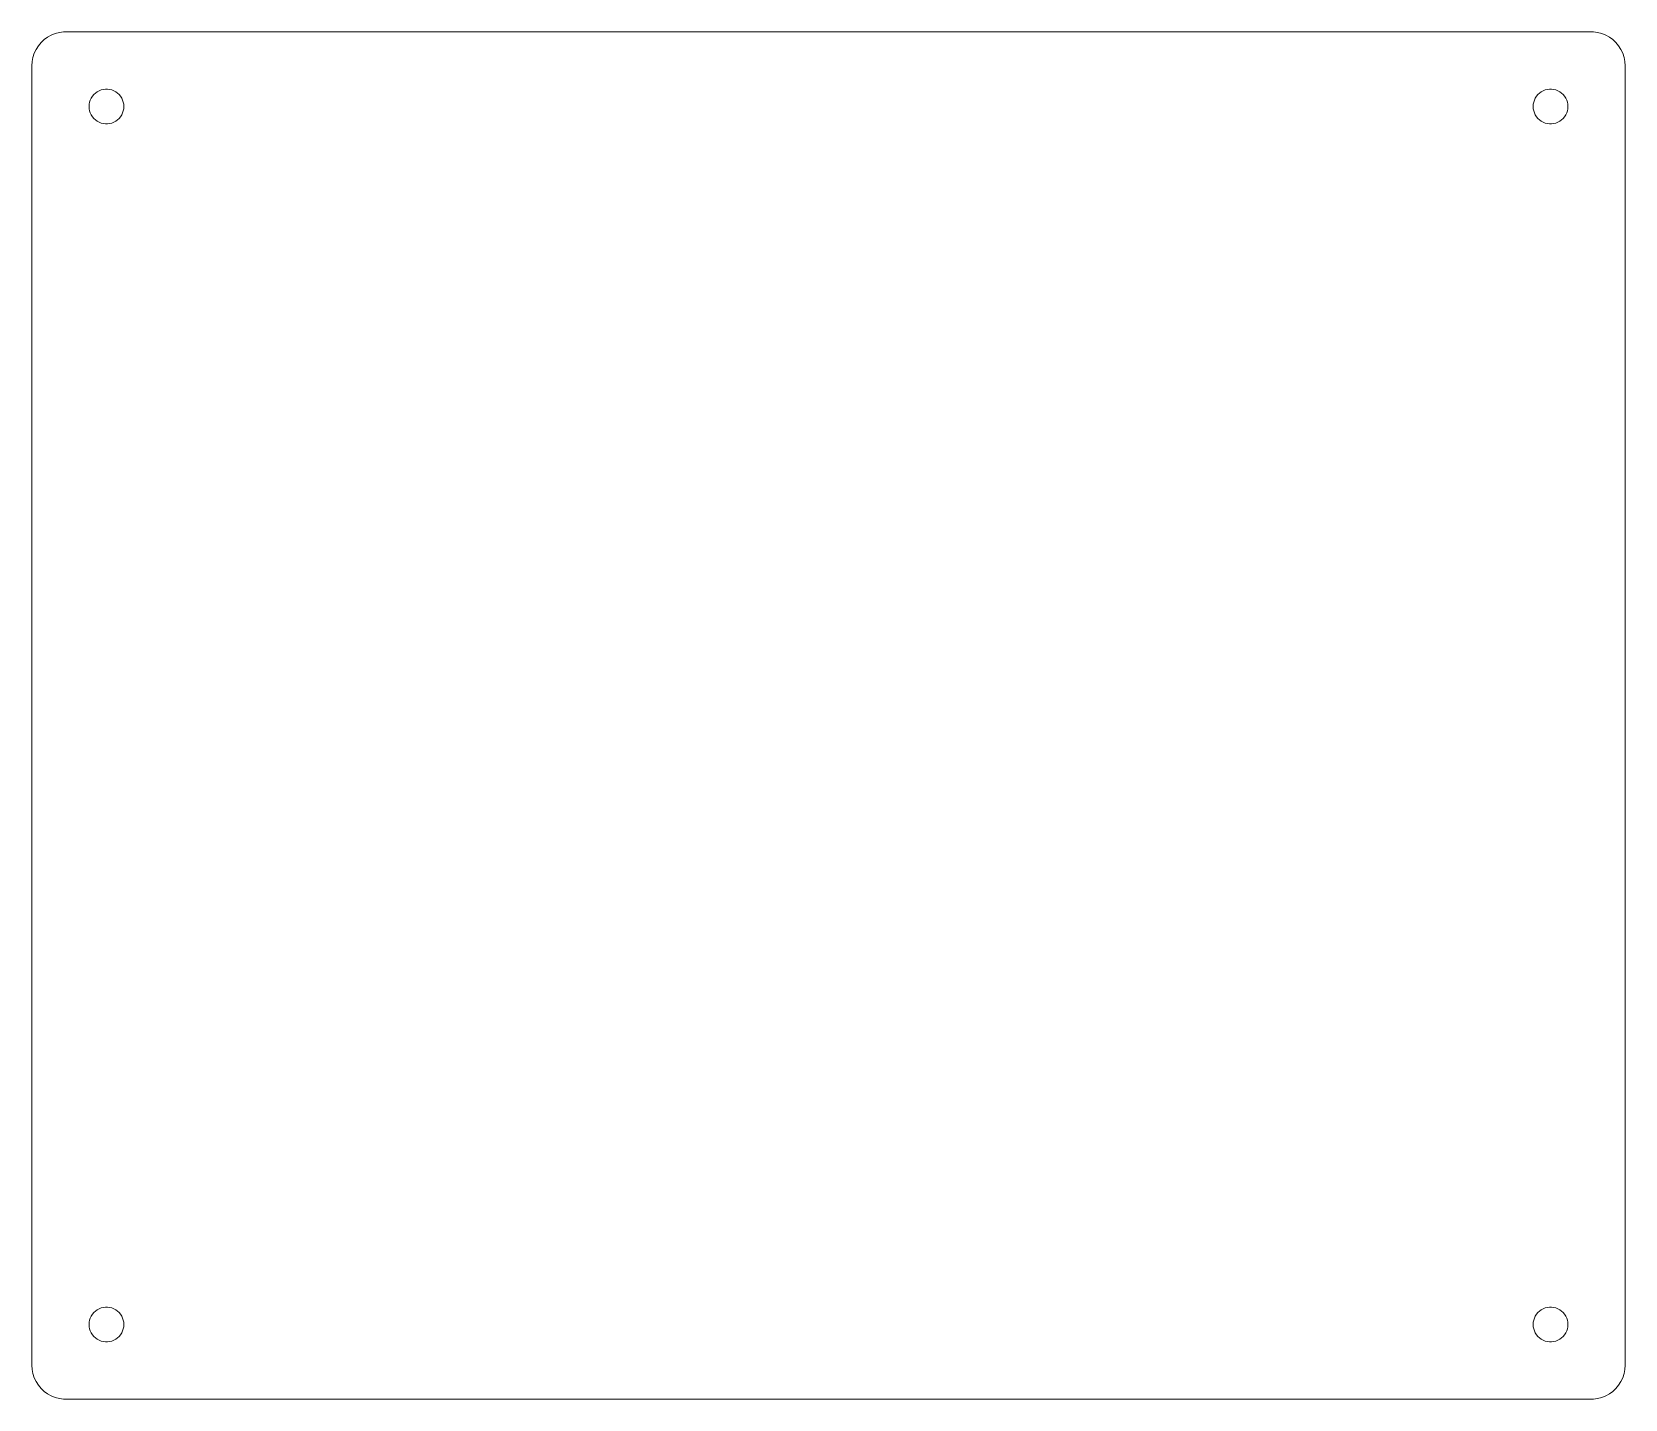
# Model space of a CAD drawing. Header units: millimetres. Extents: x -149 to 149, y -128 to 128.
import ezdxf

# ---------------------------------------------------------------- set-up
doc = ezdxf.new("R2010")
doc.units = ezdxf.units.MM
doc.layers.get('0').update_dxf_attribs({"linetype": 'CONTINUOUS', "lineweight": 0})

msp = doc.modelspace()

# ---------------------------------------------------------------- linework, layer by layer
for p, q in [((-148.44, 124.709), (-148.012, 125.382)), ((-148.012, 125.382), (-147.504, 125.997)), ((-147.504, 125.997), (-146.923, 126.543)), ((-146.923, 126.543), (-146.278, 127.011)), ((-146.278, 127.011), (-145.579, 127.396)), ((-145.579, 127.396), (-144.837, 127.689)), ((-144.837, 127.689), (-144.065, 127.888)), ((-144.065, 127.888), (-143.274, 127.987)), ((-143.274, 127.987), (-142.875, 127.987)), ((-142.875, 127.987), (-142.875, 128)), ((-142.875, 128), (142.875, 128)), ((142.875, 128), (142.875, 127.987)), ((142.875, 127.987), (143.274, 127.987)), ((143.274, 127.987), (144.065, 127.888)), ((144.065, 127.888), (144.837, 127.689)), ((144.837, 127.689), (145.579, 127.396)), ((145.579, 127.396), (146.278, 127.011)), ((146.278, 127.011), (146.923, 126.543)), ((146.923, 126.543), (147.504, 125.997)), ((147.504, 125.997), (148.012, 125.382)), ((148.012, 125.382), (148.44, 124.709)), ((-149.225, 121.65), (-149.175, 122.446)), ((-149.175, 122.446), (-149.026, 123.229)), ((-149.026, 123.229), (-148.779, 123.988)), ((-148.779, 123.988), (-148.44, 124.709)), ((148.44, 124.709), (148.779, 123.988)), ((148.779, 123.988), (149.026, 123.229)), ((149.026, 123.229), (149.175, 122.446)), ((149.175, 122.446), (149.225, 121.65)), ((-149.225, -121.65), (-149.225, 121.65)), ((149.225, 121.65), (149.225, -121.65)), ((-137.634, 116.264), (-137.335, 116.545)), ((-137.335, 116.545), (-137.004, 116.786)), ((-137.004, 116.786), (-136.645, 116.983)), ((-136.645, 116.983), (-136.264, 117.134)), ((-136.264, 117.134), (-135.867, 117.236)), ((-135.867, 117.236), (-135.46, 117.287)), ((-135.46, 117.287), (-135.05, 117.287)), ((-135.05, 117.287), (-134.643, 117.236)), ((-134.643, 117.236), (-134.246, 117.134)), ((-134.246, 117.134), (-133.865, 116.983)), ((-133.865, 116.983), (-133.506, 116.786)), ((-133.506, 116.786), (-133.175, 116.545)), ((-133.175, 116.545), (-132.876, 116.264)), ((132.876, 116.264), (133.175, 116.545)), ((133.175, 116.545), (133.506, 116.786)), ((133.506, 116.786), (133.865, 116.983)), ((133.865, 116.983), (134.246, 117.134)), ((134.246, 117.134), (134.643, 117.236)), ((134.643, 117.236), (135.05, 117.287)), ((135.05, 117.287), (135.46, 117.287)), ((135.46, 117.287), (135.867, 117.236)), ((135.867, 117.236), (136.264, 117.134)), ((136.264, 117.134), (136.645, 116.983)), ((136.645, 116.983), (137.004, 116.786)), ((137.004, 116.786), (137.335, 116.545)), ((137.335, 116.545), (137.634, 116.264)), ((-138.519, 114.03), (-138.493, 114.439)), ((-138.493, 113.621), (-138.519, 114.03)), ((-138.493, 114.439), (-138.416, 114.842)), ((-138.416, 113.218), (-138.493, 113.621)), ((-138.416, 114.842), (-138.29, 115.232)), ((-138.29, 115.232), (-138.115, 115.602)), ((-138.115, 115.602), (-137.896, 115.948)), ((-137.896, 115.948), (-137.634, 116.264)), ((-132.876, 116.264), (-132.614, 115.948)), ((-132.614, 115.948), (-132.395, 115.602)), ((-132.395, 115.602), (-132.22, 115.232)), ((-132.22, 115.232), (-132.094, 114.842)), ((-132.094, 114.842), (-132.017, 114.439)), ((-132.017, 113.621), (-132.094, 113.218)), ((-132.017, 114.439), (-131.991, 114.03)), ((-131.991, 114.03), (-132.017, 113.621)), ((131.991, 114.03), (132.017, 114.439)), ((132.017, 113.621), (131.991, 114.03)), ((132.017, 114.439), (132.094, 114.842)), ((132.094, 113.218), (132.017, 113.621)), ((132.094, 114.842), (132.22, 115.232)), ((132.22, 115.232), (132.395, 115.602)), ((132.395, 115.602), (132.614, 115.948)), ((132.614, 115.948), (132.876, 116.264)), ((137.634, 116.264), (137.896, 115.948)), ((137.896, 115.948), (138.115, 115.602)), ((138.115, 115.602), (138.29, 115.232)), ((138.29, 115.232), (138.416, 114.842)), ((138.416, 114.842), (138.493, 114.439)), ((138.493, 113.621), (138.416, 113.218)), ((138.493, 114.439), (138.519, 114.03)), ((138.519, 114.03), (138.493, 113.621)), ((-138.29, 112.828), (-138.416, 113.218)), ((-138.115, 112.458), (-138.29, 112.828)), ((-137.896, 112.112), (-138.115, 112.458)), ((-137.634, 111.796), (-137.896, 112.112)), ((-137.335, 111.515), (-137.634, 111.796)), ((-137.004, 111.274), (-137.335, 111.515)), ((-136.645, 111.077), (-137.004, 111.274)), ((-136.264, 110.926), (-136.645, 111.077)), ((-135.867, 110.824), (-136.264, 110.926)), ((-135.46, 110.773), (-135.867, 110.824)), ((-135.05, 110.773), (-135.46, 110.773)), ((-134.643, 110.824), (-135.05, 110.773)), ((-134.246, 110.926), (-134.643, 110.824)), ((-133.865, 111.077), (-134.246, 110.926)), ((-133.506, 111.274), (-133.865, 111.077)), ((-133.175, 111.515), (-133.506, 111.274)), ((-132.876, 111.796), (-133.175, 111.515)), ((-132.614, 112.112), (-132.876, 111.796)), ((-132.395, 112.458), (-132.614, 112.112)), ((-132.22, 112.828), (-132.395, 112.458)), ((-132.094, 113.218), (-132.22, 112.828)), ((132.22, 112.828), (132.094, 113.218)), ((132.395, 112.458), (132.22, 112.828)), ((132.614, 112.112), (132.395, 112.458)), ((132.876, 111.796), (132.614, 112.112)), ((133.175, 111.515), (132.876, 111.796)), ((133.506, 111.274), (133.175, 111.515)), ((133.865, 111.077), (133.506, 111.274)), ((134.246, 110.926), (133.865, 111.077)), ((134.643, 110.824), (134.246, 110.926)), ((135.05, 110.773), (134.643, 110.824)), ((135.46, 110.773), (135.05, 110.773)), ((135.867, 110.824), (135.46, 110.773)), ((136.264, 110.926), (135.867, 110.824)), ((136.645, 111.077), (136.264, 110.926)), ((137.004, 111.274), (136.645, 111.077)), ((137.335, 111.515), (137.004, 111.274)), ((137.634, 111.796), (137.335, 111.515)), ((137.896, 112.112), (137.634, 111.796)), ((138.115, 112.458), (137.896, 112.112)), ((138.29, 112.828), (138.115, 112.458)), ((138.416, 113.218), (138.29, 112.828)), ((-138.493, -113.621), (-138.416, -113.218)), ((-138.416, -113.218), (-138.29, -112.828)), ((-138.29, -112.828), (-138.115, -112.458)), ((-138.115, -112.458), (-137.896, -112.112)), ((-137.896, -112.112), (-137.634, -111.796)), ((-137.634, -111.796), (-137.335, -111.515)), ((-137.335, -111.515), (-137.004, -111.274)), ((-137.004, -111.274), (-136.645, -111.077)), ((-136.645, -111.077), (-136.264, -110.926)), ((-136.264, -110.926), (-135.867, -110.824)), ((-135.867, -110.824), (-135.46, -110.773)), ((-135.46, -110.773), (-135.05, -110.773)), ((-135.05, -110.773), (-134.643, -110.824)), ((-134.643, -110.824), (-134.246, -110.926)), ((-134.246, -110.926), (-133.865, -111.077)), ((-133.865, -111.077), (-133.506, -111.274)), ((-133.506, -111.274), (-133.175, -111.515)), ((-133.175, -111.515), (-132.876, -111.796)), ((-132.876, -111.796), (-132.614, -112.112)), ((-132.614, -112.112), (-132.395, -112.458)), ((-132.395, -112.458), (-132.22, -112.828)), ((-132.22, -112.828), (-132.094, -113.218)), ((-132.094, -113.218), (-132.017, -113.621)), ((132.017, -113.621), (132.094, -113.218)), ((132.094, -113.218), (132.22, -112.828)), ((132.22, -112.828), (132.395, -112.458)), ((132.395, -112.458), (132.614, -112.112)), ((132.614, -112.112), (132.876, -111.796)), ((132.876, -111.796), (133.175, -111.515)), ((133.175, -111.515), (133.506, -111.274)), ((133.506, -111.274), (133.865, -111.077)), ((133.865, -111.077), (134.246, -110.926)), ((134.246, -110.926), (134.643, -110.824)), ((134.643, -110.824), (135.05, -110.773)), ((135.05, -110.773), (135.46, -110.773)), ((135.46, -110.773), (135.867, -110.824)), ((135.867, -110.824), (136.264, -110.926)), ((136.264, -110.926), (136.645, -111.077)), ((136.645, -111.077), (137.004, -111.274)), ((137.004, -111.274), (137.335, -111.515)), ((137.335, -111.515), (137.634, -111.796)), ((137.634, -111.796), (137.896, -112.112)), ((137.896, -112.112), (138.115, -112.458)), ((138.115, -112.458), (138.29, -112.828)), ((138.29, -112.828), (138.416, -113.218)), ((138.416, -113.218), (138.493, -113.621)), ((-138.519, -114.03), (-138.493, -113.621)), ((-138.493, -114.439), (-138.519, -114.03)), ((-138.416, -114.842), (-138.493, -114.439)), ((-138.29, -115.232), (-138.416, -114.842)), ((-138.115, -115.602), (-138.29, -115.232)), ((-137.896, -115.948), (-138.115, -115.602)), ((-137.634, -116.264), (-137.896, -115.948)), ((-137.335, -116.545), (-137.634, -116.264)), ((-132.876, -116.264), (-133.175, -116.545)), ((-132.614, -115.948), (-132.876, -116.264)), ((-132.395, -115.602), (-132.614, -115.948)), ((-132.22, -115.232), (-132.395, -115.602)), ((-132.094, -114.842), (-132.22, -115.232)), ((-132.017, -114.439), (-132.094, -114.842)), ((-132.017, -113.621), (-131.991, -114.03)), ((-131.991, -114.03), (-132.017, -114.439)), ((131.991, -114.03), (132.017, -113.621)), ((132.017, -114.439), (131.991, -114.03)), ((132.094, -114.842), (132.017, -114.439)), ((132.22, -115.232), (132.094, -114.842)), ((132.395, -115.602), (132.22, -115.232)), ((132.614, -115.948), (132.395, -115.602)), ((132.876, -116.264), (132.614, -115.948)), ((133.175, -116.545), (132.876, -116.264)), ((137.634, -116.264), (137.335, -116.545)), ((137.896, -115.948), (137.634, -116.264)), ((138.115, -115.602), (137.896, -115.948)), ((138.29, -115.232), (138.115, -115.602)), ((138.416, -114.842), (138.29, -115.232)), ((138.493, -114.439), (138.416, -114.842)), ((138.493, -113.621), (138.519, -114.03)), ((138.519, -114.03), (138.493, -114.439)), ((-137.004, -116.786), (-137.335, -116.545)), ((-136.645, -116.983), (-137.004, -116.786)), ((-136.264, -117.134), (-136.645, -116.983)), ((-135.867, -117.236), (-136.264, -117.134)), ((-135.46, -117.287), (-135.867, -117.236)), ((-135.05, -117.287), (-135.46, -117.287)), ((-134.643, -117.236), (-135.05, -117.287)), ((-134.246, -117.134), (-134.643, -117.236)), ((-133.865, -116.983), (-134.246, -117.134)), ((-133.506, -116.786), (-133.865, -116.983)), ((-133.175, -116.545), (-133.506, -116.786)), ((133.506, -116.786), (133.175, -116.545)), ((133.865, -116.983), (133.506, -116.786)), ((134.246, -117.134), (133.865, -116.983)), ((134.643, -117.236), (134.246, -117.134)), ((135.05, -117.287), (134.643, -117.236)), ((135.46, -117.287), (135.05, -117.287)), ((135.867, -117.236), (135.46, -117.287)), ((136.264, -117.134), (135.867, -117.236)), ((136.645, -116.983), (136.264, -117.134)), ((137.004, -116.786), (136.645, -116.983)), ((137.335, -116.545), (137.004, -116.786)), ((-149.175, -122.446), (-149.225, -121.65)), ((149.225, -121.65), (149.175, -122.446)), ((-149.026, -123.229), (-149.175, -122.446)), ((-148.779, -123.988), (-149.026, -123.229)), ((-148.44, -124.709), (-148.779, -123.988)), ((-148.012, -125.382), (-148.44, -124.709)), ((148.44, -124.709), (148.012, -125.382)), ((148.779, -123.988), (148.44, -124.709)), ((149.026, -123.229), (148.779, -123.988)), ((149.175, -122.446), (149.026, -123.229)), ((-147.504, -125.997), (-148.012, -125.382)), ((-146.923, -126.543), (-147.504, -125.997)), ((-146.278, -127.011), (-146.923, -126.543)), ((-145.579, -127.396), (-146.278, -127.011)), ((-144.837, -127.689), (-145.579, -127.396)), ((-144.065, -127.888), (-144.837, -127.689)), ((-143.274, -127.987), (-144.065, -127.888)), ((-142.875, -127.987), (-143.274, -127.987)), ((-142.875, -128), (-142.875, -127.987)), ((142.875, -128), (-142.875, -128)), ((143.274, -127.987), (142.875, -127.987)), ((142.875, -127.987), (142.875, -128)), ((144.065, -127.888), (143.274, -127.987)), ((144.837, -127.689), (144.065, -127.888)), ((145.579, -127.396), (144.837, -127.689)), ((146.278, -127.011), (145.579, -127.396)), ((146.923, -126.543), (146.278, -127.011)), ((147.504, -125.997), (146.923, -126.543)), ((148.012, -125.382), (147.504, -125.997))]:
    msp.add_line(p, q)

doc.saveas('drawing.dxf')
